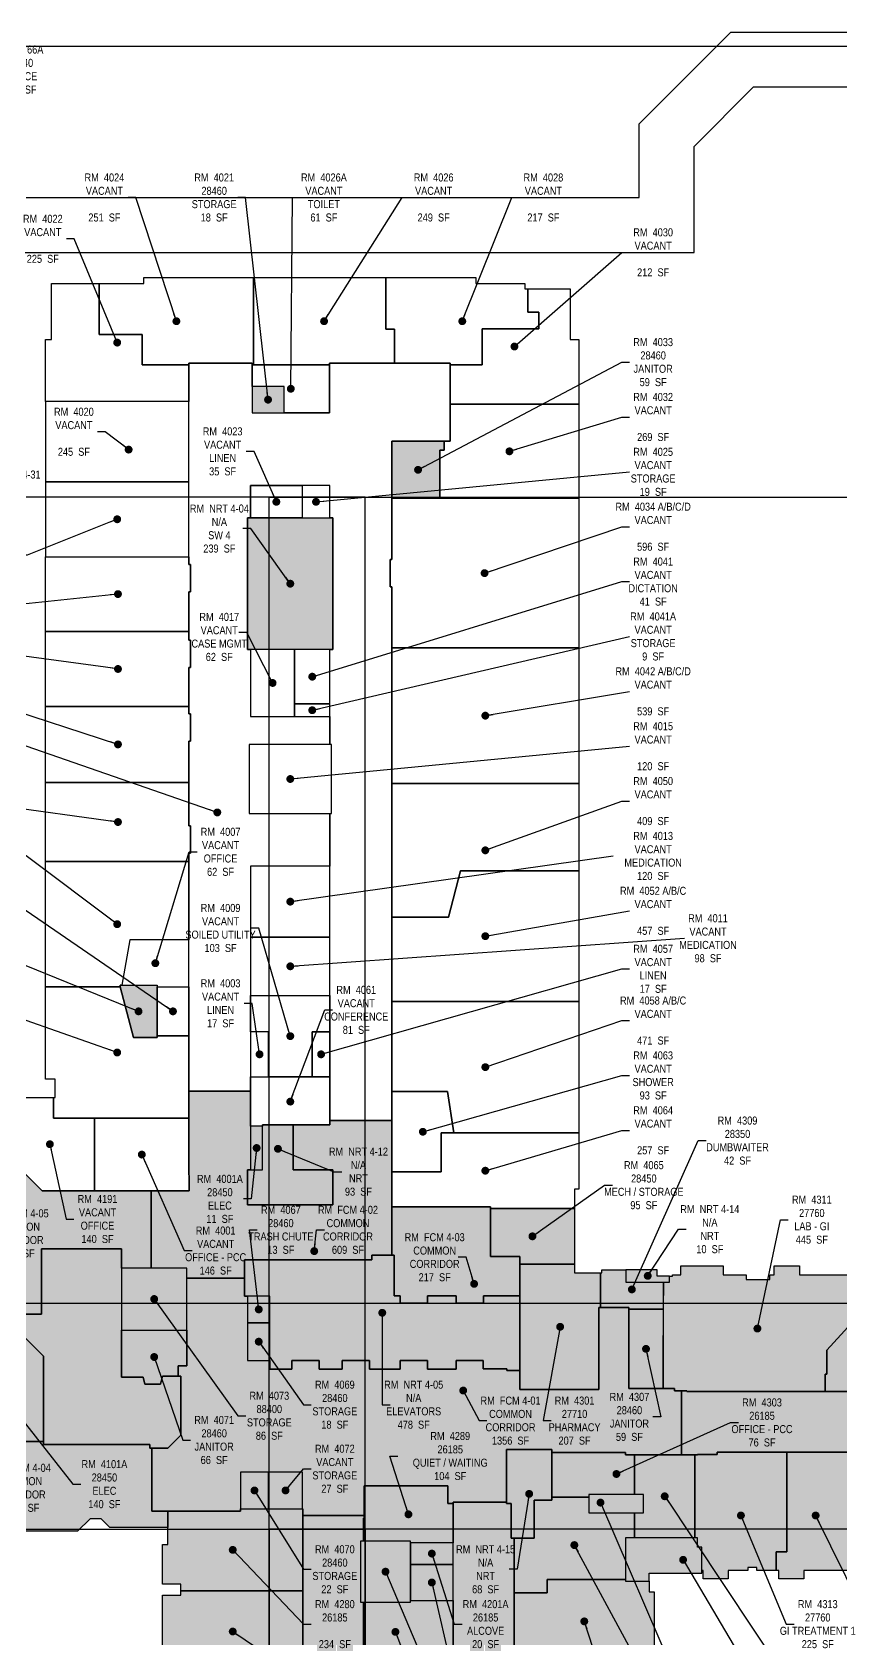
# Model space of a CAD drawing. Header units: inches. Extents: x -464 to 5863, y -325 to 4525.
# Drawn here: x 2336 to 3751, y 1683 to 4494 of the extents above; entities that cross this region are included whole.
import ezdxf

# ---------------------------------------------------------------- set-up
doc = ezdxf.new("R2010")
doc.units = ezdxf.units.IN
doc.header["$LTSCALE"] = 48
doc.header["$MEASUREMENT"] = 0
doc.layers.get('Defpoints').update_dxf_attribs({"color": 31})
for name, color, linetype in [('0-LABEL', 3, 'Continuous'), ('1-NRT', 200, 'Continuous'), ('1-NRT-PTN', 253, 'Continuous'), ('3-FCM', 190, 'Continuous'), ('3-FCM-PTN', 9, 'Continuous'), ('4-OCC', 6, 'Continuous'), ('4-OCC-PTN', 95, 'Continuous'), ('4-VACANT', 60, 'Continuous')]:
    doc.layers.add(name, color=color, linetype=linetype)
doc.layers.add('VP-Window', color=2, linetype='Continuous', plot=False)
doc.styles.add('ArialN', font='ARIALN.TTF')
doc.dimstyles.new('AB-220', dxfattribs={"dimscale": 220, "dimtxt": 0.070312, "dimasz": 0.0625, "dimexe": 0.0625, "dimexo": 0.125, "dimgap": 0.1875, "dimtad": 0, "dimdec": 4, "dimrnd": 0.0625, "dimzin": 0, "dimdsep": 46, "dimlunit": 4, "dimtxsty": 'ArialN', "dimblk": 'ARCHTICK', "dimcen": 0.0625, "dimclrd": 256, "dimclre": 256, "dimclrt": 256, "dimadec": 0, "dimazin": 0, "dimtfac": 1, "dimtdec": 4, "dimtofl": 0, "dimtmove": 2, "dimatfit": 3, "dimldrblk": 'DOT', "dimfxl": 0, "dimfrac": 2, "dimtolj": 1, "dimtzin": 0, "dimlwd": -1, "dimlwe": -1, "dimarcsym": 0})

# ---------------------------------------------------------------- blocks, each defined once
blk = doc.blocks.new('_ArchTick')
at = {"const_width": 0.15}
blk.add_lwpolyline([(-0.5, -0.5), (0.5, 0.5)], dxfattribs=at)
blk = doc.blocks.new('_Dot')
at = {"lineweight": -2}
blk.add_line((-0.5, 0), (-1, 0), dxfattribs=at)
at = {"const_width": 0.5}
blk.add_lwpolyline([(-0.25, 0, 1), (0.25, 0, 1)], format="xyb", close=True, dxfattribs=at)

msp = doc.modelspace()

# ---------------------------------------------------------------- hatches: boundary and pattern name
at = {"layer": '1-NRT-PTN'}
for points in [[(2861.9, 3413.8), (2712.7, 3413.8), (2712.7, 3643.8), (2861.9, 3643.8)], [(2489.4, 2823.6), (2489.9, 2826.3), (2554.1, 2826.3), (2554.1, 2734.9), (2512.8, 2734.9)], [(2738.9, 2582.1), (2792.6, 2582.1), (2792.6, 2503.4), (2861.9, 2503.4), (2861.9, 2441.9), (2712.7, 2441.9), (2712.7, 2503.4), (2738.9, 2503.4)], [(1988.4, 2441), (2128.5, 2441), (2140.6, 2428.9), (2122.1, 2410.4), (2156, 2376.5), (2166.6, 2387.1), (2182.4, 2387.1), (2202, 2367.5), (2202, 2351.8), (2191.4, 2341.1), (2225.3, 2307.2), (2235.9, 2317.8), (2251.7, 2317.8), (2271.2, 2298.2), (2271.2, 2282.5), (2260.6, 2271.9), (2293.8, 2238.7), (2305.8, 2250.7), (2351.8, 2250.7), (2351.8, 2365.2), (2492, 2365.2), (2492, 2140.3), (2529.8, 2140.3), (2532.6, 2128.6), (2560.5, 2128.6), (2563.8, 2142.1), (2595.9, 2142.1), (2595.9, 2039.2), (2573.3, 2016.6), (2541.8, 2016.6), (2541.8, 2022.8), (2355.3, 2022.8), (2355.3, 2177.2), (2315.7, 2216.8), (2189.6, 2090.6), (2175.8, 2104.4), (2175.8, 2119.4), (2186.4, 2130), (2152.5, 2163.9), (2141.9, 2153.3), (2126.9, 2153.3), (2106.7, 2173.5), (2106.7, 2188.5), (2117.3, 2199.2), (2083.3, 2233.1), (2072.7, 2222.5), (2057.7, 2222.5), (2037.4, 2242.8), (2037.4, 2257.8), (2048, 2268.4), (2014, 2302.4), (2003.4, 2291.8), (1988.4, 2291.8)], [(2751.6, 2154.7), (2751.6, 2282.4), (2707.4, 2282.4), (2707.4, 2345.9), (2929.8, 2345.9), (2929.8, 2353.9), (2969.1, 2353.9), (2969.1, 2283), (2979.3, 2283), (2979.3, 2270.1), (3027.5, 2270.1), (3027.5, 2283), (3077.4, 2283), (3077.4, 2270.1), (3125.3, 2270.1), (3125.3, 2283), (3189, 2283), (3189, 2152.5), (3166.2, 2152.5), (3166.2, 2155.2), (3124.7, 2155.2), (3124.7, 2169.7), (3077.4, 2169.7), (3077.4, 2154.7), (3027.4, 2154.7), (3027.4, 2169.7), (2979.7, 2169.7), (2979.7, 2154.7), (2925.9, 2154.7), (2925.9, 2169.7), (2878.2, 2169.7), (2878.2, 2154.7), (2837.9, 2154.7), (2837.9, 2169.7), (2790.2, 2169.7), (2790.2, 2154.7)], [(3374.5, 2307), (3450.7, 2307), (3450.7, 2317.4), (3429.2, 2317.4), (3429.2, 2328.6), (3374.5, 2328.6)], [(3165.5, 2014), (3244.9, 2014), (3244.9, 1925.6), (3214, 1925.6), (3214, 1858.7), (3173.8, 1858.7), (3173.8, 1919.3), (3165.5, 1919.3)], [(3309.4, 1903.5), (3405.1, 1903.5), (3405.1, 1935.1), (3309.4, 1935.1)], [(3507.5, 1797.9), (3507.5, 1843.1), (3499.8, 1843.1), (3499.8, 1859.7), (3373.5, 1859.7), (3373.5, 1797.9), (3373.5, 1783.9), (3415, 1783.9), (3415, 1797.9)], [(2997.4, 1853.6), (2910.3, 1853.6), (2910.3, 1747), (2997.4, 1747)]]:
    msp.add_hatch(color=256, dxfattribs=at).paths.add_polyline_path(points)
at = {"layer": '3-FCM-PTN'}
for points in [[(2964.9, 2438.3), (2964.9, 2353.9), (2929.8, 2353.9), (2929.8, 2345.9), (2751.6, 2345.9), (2707.4, 2345.9), (2707.4, 2320.7), (2707.4, 2313.8), (2606.4, 2313.8), (2606.4, 2331.5), (2544.1, 2331.5), (2544.1, 2466.5), (2610.4, 2466.5), (2610.4, 2475.9), (2609.9, 2511.9), (2609.9, 2640.7), (2717.9, 2640.7), (2717.9, 2503.4), (2712.7, 2503.4), (2712.7, 2441.9), (2861.9, 2441.9), (2861.9, 2503.4), (2792.6, 2503.4), (2792.6, 2582.1), (2856.7, 2582.1), (2856.7, 2589.7), (2964.9, 2589.7)], [(2142.7, 2591), (2142.7, 2539), (2280.6, 2538.8), (2353, 2466.5), (2544.1, 2466.5), (2544.1, 2331.5), (2492, 2331.5), (2492, 2365.2), (2351.8, 2365.2), (2351.8, 2250.7), (2305.8, 2250.7), (2293.8, 2238.7), (2260.6, 2271.9), (2271.2, 2282.5), (2271.2, 2298.2), (2251.7, 2317.8), (2235.9, 2317.8), (2225.3, 2307.2), (2191.4, 2341.1), (2202, 2351.8), (2202, 2367.5), (2182.4, 2387.1), (2166.6, 2387.1), (2156, 2376.5), (2122.1, 2410.4), (2140.6, 2428.9), (2128.5, 2441), (1988.4, 2441), (1988.4, 2441), (1917, 2497.7), (1914.1, 2498.1), (1914.1, 2546.7), (2025.1, 2546.7), (2025.1, 2598.8), (2142.7, 2598.8)], [(1988.4, 2441), (1988.4, 2436.8), (1988.4, 2291.8), (2003.4, 2291.8), (2014, 2302.4), (2048, 2268.4), (2037.4, 2257.8), (2037.4, 2242.8), (2057.7, 2222.5), (2072.7, 2222.5), (2083.3, 2233.1), (2117.3, 2199.2), (2106.7, 2188.5), (2106.7, 2173.5), (2126.9, 2153.3), (2141.9, 2153.3), (2152.5, 2163.9), (2186.4, 2130), (2175.8, 2119.4), (2175.8, 2104.4), (2189.6, 2090.6), (2193.1, 2094.2), (2259.5, 2027.8), (2355.3, 2027.8), (2355.3, 2022.8), (2541.8, 2022.8), (2541.8, 2016.6), (2545.3, 2016.6), (2545.3, 1906), (2573, 1906), (2573, 1877.8), (2471.5, 1877.8), (2456.5, 1892.9), (2437, 1892.9), (2415.1, 1871), (2309.1, 1871), (2309.1, 1866.7), (2150.6, 1866.7), (2150.6, 1889.9), (2147.9, 1889.9), (2147.9, 1938.2), (1944.4, 2141.9), (1890.9, 2088.4), (1889.1, 2090.3), (1875.7, 2076.9), (1806.9, 2145.6), (1884.1, 2222.9), (1886.9, 2227.3), (1886.9, 2357.2), (1853.3, 2390.9), (1863.7, 2401.3), (1863.7, 2498.1), (1907, 2498.1), (1914.1, 2498.1), (1917, 2497.7)], [(2964.9, 2353.9), (2964.9, 2438.3), (3137.3, 2438.3), (3137.3, 2351.5), (3189, 2351.5), (3189, 2283), (3125.3, 2283), (3125.3, 2270.1), (3077.4, 2270.1), (3077.4, 2283), (3027.5, 2283), (3027.5, 2270.1), (2979.3, 2270.1), (2979.3, 2283), (2969.1, 2283), (2969.1, 2353.9)], [(2606.4, 2313.8), (2707.4, 2313.8), (2707.4, 2282.4), (2712.7, 2282.4), (2712.7, 2169.7), (2751.6, 2169.7), (2751.6, 2154.7), (2790.2, 2154.7), (2790.2, 2169.7), (2837.9, 2169.7), (2837.9, 2154.7), (2878.2, 2154.7), (2878.2, 2169.7), (2925.9, 2169.7), (2925.9, 2154.7), (2979.7, 2154.7), (2979.7, 2169.7), (3027.4, 2169.7), (3027.4, 2154.7), (3077.4, 2154.7), (3077.4, 2169.7), (3124.7, 2169.7), (3124.7, 2155.2), (3166.2, 2155.2), (3166.2, 2152.5), (3189, 2152.5), (3189, 2119), (3327.3, 2119), (3327.3, 2262.2), (3379.3, 2262.2), (3379.3, 2120.6), (3459.7, 2120.6), (3459.7, 2116.8), (3471.9, 2116.8), (3471.9, 2004.6), (3373.5, 2004.6), (3373.5, 2008.8), (3244.9, 2008.8), (3244.9, 2014), (3165.5, 2014), (3165.5, 1921.9), (3072.3, 1921.9), (3072.3, 1919.3), (3063, 1919.3), (3063, 1950.3), (2916.8, 1950.3), (2916.8, 1898.6), (2809.1, 1898.6), (2809.1, 1910.2), (2808.8, 1910.2), (2808.8, 1974.5), (2700, 1974.5), (2700, 1906), (2573, 1906), (2545.3, 1906), (2545.3, 2016.6), (2573.3, 2016.6), (2595.9, 2039.2), (2595.9, 2142.1), (2590.9, 2142.1), (2590.9, 2160.2), (2606.4, 2160.2)], [(3471.9, 2004.6), (3471.9, 2116.8), (3481.2, 2116.8), (3481.2, 2115.7), (4015.3, 2115.7), (4015.3, 2113.1), (4081.3, 2113.1), (4081.3, 2115.7), (4088.8, 2115.7), (4088.8, 2133.9), (4144.5, 2133.9), (4144.5, 2115.7), (4313, 2115.7), (4313, 2110.4), (4358.5, 2110.4), (4358.5, 2115.7), (4454.7, 2115.7), (4454.7, 2129.7), (4571.7, 2129.7), (4571.7, 2110.9), (4569.3, 2014.6), (4569.3, 1994.4), (4393.5, 1994.4), (4393.5, 2007.2), (4284.4, 2007.2), (4265.2, 2007.2), (4265.2, 2009.2), (3533.9, 2009.2), (3533.9, 2005), (3499.8, 2005), (3499.8, 2004.6), (3496, 2004.6)]]:
    msp.add_hatch(color=256, dxfattribs=at).paths.add_polyline_path(points)
at = {"layer": '4-OCC-PTN'}
for color, points in [(201, [(2776.3, 3873.7), (2720.6, 3873.7), (2720.6, 3827.8), (2776.3, 3827.8)]), (201, [(3056.7, 3777.9), (3056.7, 3762.6), (3049.2, 3762.6), (3049.2, 3678.1), (2964.9, 3678.1), (2964.9, 3777.9)]), (55, [(2717.9, 2503.4), (2738.9, 2503.4), (2738.9, 2579.5), (2717.9, 2579.5)]), (55, [(3137.3, 2435.6), (3284.6, 2435.6), (3284.6, 2338.4), (3189, 2338.4), (3189, 2351.5), (3137.3, 2351.5)]), (77, [(3189, 2338.4), (3284.6, 2338.4), (3284.6, 2323.4), (3329.9, 2323.4), (3329.9, 2262.2), (3327.3, 2262.2), (3327.3, 2119), (3189, 2119)]), (42, [(3439.9, 2120.6), (3440, 2307), (3450.7, 2307), (3450.7, 2317.4), (3456.2, 2317.4), (3456.2, 2319.4), (3470.5, 2319.4), (3470.5, 2335.4), (3544.5, 2335.4), (3544.5, 2319.4), (3584.7, 2319.4), (3584.7, 2311.4), (3626, 2311.4), (3626, 2319.4), (3634.1, 2319.4), (3634.1, 2335.4), (3678.1, 2335.4), (3678.1, 2319.4), (3769.1, 2319.4), (3769.1, 2234.8), (3725.8, 2187.7), (3725.8, 2145.7), (3723.1, 2145.7), (3723.1, 2115.7), (3481.2, 2115.7), (3481.2, 2116.8), (3459.7, 2116.8), (3459.7, 2120.6)]), (41, [(2492, 2223.1), (2606.4, 2223.1), (2606.4, 2331.5), (2492, 2331.5)]), (51, [(3329.9, 2262.2), (3329.9, 2323.4), (3332.5, 2323.4), (3332.5, 2328.6), (3374.5, 2328.6), (3374.5, 2307), (3440, 2307), (3439.9, 2259.6), (3379.3, 2259.6), (3379.3, 2262.2)]), (201, [(2712.7, 2235.8), (2751.6, 2235.8), (2751.6, 2282.4), (2712.7, 2282.4)]), (201, [(3379.3, 2259.6), (3439.9, 2259.6), (3439.9, 2120.6), (3379.3, 2120.6)]), (201, [(2590.9, 2142.1), (2563.8, 2142.1), (2560.5, 2128.6), (2532.6, 2128.6), (2529.8, 2140.3), (2492, 2140.3), (2492, 2223.1), (2606.4, 2223.1), (2606.4, 2160.2), (2590.9, 2160.2)]), (201, [(2712.7, 2169.7), (2751.6, 2169.7), (2751.6, 2235.8), (2712.7, 2235.8)]), (42, [(3723.1, 2115.7), (3723.1, 2145.7), (3725.8, 2145.7), (3725.8, 2187.7), (3769.1, 2234.8), (3872.4, 2234.8), (3872.4, 2115.7)]), (55, [(2355.3, 2027.8), (2259.5, 2027.8), (2193.1, 2094.2), (2315.7, 2216.8), (2355.3, 2177.2)]), (172, [(3244.9, 1930.4), (3244.9, 2008.8), (3373.5, 2008.8), (3373.5, 2004.6), (3389.3, 2004.6), (3389.3, 1935.1), (3309.4, 1935.1), (3309.4, 1930.4)]), (55, [(3495.3, 1859.7), (3389.3, 1859.7), (3389.3, 1903.5), (3405.1, 1903.5), (3405.1, 1935.1), (3389.3, 1935.1), (3389.3, 2004.6), (3495.3, 2004.6)]), (42, [(3507.5, 1802.4), (3507.5, 1843.1), (3499.8, 1843.1), (3499.8, 1859.7), (3495.3, 1859.7), (3495.3, 2004.6), (3499.8, 2004.6), (3499.8, 2005), (3533.9, 2005), (3533.9, 2009.2), (3656.2, 2009.2), (3656.2, 1835.1), (3637.4, 1835.1), (3637.4, 1802.4), (3603.5, 1802.4), (3603.5, 1807.4), (3588, 1807.4), (3588, 1802.4), (3553.5, 1802.4), (3553.5, 1787.9), (3509.5, 1787.9), (3509.5, 1802.4)]), (42, [(3637.4, 1802.4), (3637.4, 1835.1), (3656.2, 1835.1), (3656.2, 2009.2), (3775.4, 2009.2), (3775.4, 1802.4), (3686, 1802.4), (3686, 1787.9), (3642, 1787.9), (3642, 1802.4)]), (201, [(2700, 1910.2), (2749.2, 1910.2), (2749.2, 1974.5), (2700, 1974.5)]), (161, [(2749.2, 1910.2), (2808.8, 1910.2), (2808.8, 1974.5), (2749.2, 1974.5)]), (172, [(3072.3, 1851), (2997.4, 1851), (2997.4, 1853.6), (2915.6, 1853.6), (2915.6, 1894), (2916.8, 1894), (2916.8, 1950.3), (3063, 1950.3), (3063, 1919.3), (3072.3, 1919.3)]), (172, [(2809.1, 1898.6), (2916.8, 1898.6), (2916.8, 1894), (2915.6, 1894), (2915.6, 1853.6), (2910.3, 1853.6), (2910.3, 1747), (2915.6, 1747), (2915.6, 1460), (2915.6, 1409.4), (2913, 1409.4), (2913, 1293.1), (2915.6, 1293.1), (2915.6, 647.9), (3072.3, 647.9), (3072.3, 824.7), (3077.6, 824.7), (3077.6, 905.3), (3072.3, 905.3), (3072.3, 1195.3), (2915.6, 1195.3), (2915.6, 1293.1), (2949, 1293.1), (2949, 1320.5), (3075, 1320.5), (3075, 1409.4), (2915.6, 1409.4), (2915.6, 1460), (3072.3, 1460), (3072.3, 1921.9), (3165.5, 1921.9), (3165.5, 1919.3), (3173.8, 1919.3), (3173.8, 1858.7), (3179.1, 1858.7), (3179.1, 336.2), (3177.1, 336.2), (3117, 336.2), (3117, 323.7), (3069, 323.7), (3069, 327.2), (3063.8, 327.2), (3063.8, 541.4), (2809.1, 541.4)]), (172, [(3179.1, 1858.7), (3214, 1858.7), (3214, 1925.6), (3244.9, 1925.6), (3244.9, 1930.4), (3309.4, 1930.4), (3309.4, 1903.5), (3389.3, 1903.5), (3389.3, 1859.7), (3373.5, 1859.7), (3373.5, 1786.5), (3236.5, 1786.4), (3236.5, 1763.2), (3179.1, 1763.2)]), (172, [(2573, 1847.8), (2573, 1906), (2700, 1906), (2700, 1910.2), (2809.1, 1910.2), (2809.1, 1766.6), (2595.7, 1766.6), (2595.7, 1778.4), (2564, 1778.4), (2564, 1847.8)]), (172, [(2997.4, 1812.9), (3072.3, 1812.9), (3072.3, 1851), (2997.4, 1851)]), (172, [(2997.4, 1749.6), (3072.3, 1749.6), (3072.3, 1812.9), (2997.4, 1812.9)]), (172, [(3179.1, 1640.1), (3179.1, 1763.2), (3236.5, 1763.2), (3236.5, 1786.4), (3373.5, 1786.5), (3373.5, 1783.9), (3415, 1783.9), (3415, 1764.9), (3424, 1764.9), (3424, 1640.1)]), (172, [(2595.7, 1766.6), (2809.1, 1766.6), (2809.1, 1624.6), (2564, 1624.6), (2564, 1758.9), (2595.7, 1758.9)]), (172, [(3072.3, 1633.9), (2915.6, 1633.9), (2915.6, 1747), (2997.4, 1747), (2997.4, 1749.6), (3072.3, 1749.6)])]:
    msp.add_hatch(color=color, dxfattribs=at).paths.add_polyline_path(points)

# ---------------------------------------------------------------- linework, layer by layer
at = {"layer": '1-NRT'}
for points in [[(2861.9, 3413.8), (2712.7, 3413.8), (2712.7, 3643.8), (2861.9, 3643.8)], [(2489.4, 2823.6), (2489.9, 2826.3), (2554.1, 2826.3), (2554.1, 2734.9), (2512.8, 2734.9)], [(2738.9, 2582.1), (2792.6, 2582.1), (2792.6, 2503.4), (2861.9, 2503.4), (2861.9, 2441.9), (2712.7, 2441.9), (2712.7, 2503.4), (2738.9, 2503.4)], [(2751.6, 2154.7), (2751.6, 2282.4), (2707.4, 2282.4), (2707.4, 2345.9), (2929.8, 2345.9), (2929.8, 2353.9), (2969.1, 2353.9), (2969.1, 2283), (2979.3, 2283), (2979.3, 2270.1), (3027.5, 2270.1), (3027.5, 2283), (3077.4, 2283), (3077.4, 2270.1), (3125.3, 2270.1), (3125.3, 2283), (3189, 2283), (3189, 2152.5), (3166.2, 2152.5), (3166.2, 2155.2), (3124.7, 2155.2), (3124.7, 2169.7), (3077.4, 2169.7), (3077.4, 2154.7), (3027.4, 2154.7), (3027.4, 2169.7), (2979.7, 2169.7), (2979.7, 2154.7), (2925.9, 2154.7), (2925.9, 2169.7), (2878.2, 2169.7), (2878.2, 2154.7), (2837.9, 2154.7), (2837.9, 2169.7), (2790.2, 2169.7), (2790.2, 2154.7)], [(3374.5, 2307), (3450.7, 2307), (3450.7, 2317.4), (3429.2, 2317.4), (3429.2, 2328.6), (3374.5, 2328.6)], [(3165.5, 2014), (3244.9, 2014), (3244.9, 1925.6), (3214, 1925.6), (3214, 1858.7), (3173.8, 1858.7), (3173.8, 1919.3), (3165.5, 1919.3)], [(3309.4, 1903.5), (3405.1, 1903.5), (3405.1, 1935.1), (3309.4, 1935.1)], [(3507.5, 1797.9), (3507.5, 1843.1), (3499.8, 1843.1), (3499.8, 1859.7), (3373.5, 1859.7), (3373.5, 1797.9), (3373.5, 1783.9), (3415, 1783.9), (3415, 1797.9)], [(2997.4, 1853.6), (2910.3, 1853.6), (2910.3, 1747), (2997.4, 1747)]]:
    msp.add_lwpolyline(points, close=True, dxfattribs=at)
msp.add_lwpolyline([(2305.8, 2250.7), (2351.8, 2250.7), (2351.8, 2365.2), (2492, 2365.2), (2492, 2140.3), (2529.8, 2140.3), (2532.6, 2128.6), (2560.5, 2128.6), (2563.8, 2142.1), (2595.9, 2142.1), (2595.9, 2039.2), (2573.3, 2016.6), (2541.8, 2016.6), (2541.8, 2022.8), (2355.3, 2022.8), (2355.3, 2177.2), (2315.7, 2216.8)], dxfattribs=at)
at = {"layer": '3-FCM'}
for points in [[(2964.9, 2438.3), (2964.9, 2353.9), (2929.8, 2353.9), (2929.8, 2345.9), (2751.6, 2345.9), (2707.4, 2345.9), (2707.4, 2320.7), (2707.4, 2313.8), (2606.4, 2313.8), (2606.4, 2331.5), (2544.1, 2331.5), (2544.1, 2466.5), (2610.4, 2466.5), (2610.4, 2475.9), (2609.9, 2511.9), (2609.9, 2640.7), (2717.9, 2640.7), (2717.9, 2503.4), (2712.7, 2503.4), (2712.7, 2441.9), (2861.9, 2441.9), (2861.9, 2503.4), (2792.6, 2503.4), (2792.6, 2582.1), (2856.7, 2582.1), (2856.7, 2589.7), (2964.9, 2589.7)], [(2964.9, 2353.9), (2964.9, 2438.3), (3137.3, 2438.3), (3137.3, 2351.5), (3189, 2351.5), (3189, 2283), (3125.3, 2283), (3125.3, 2270.1), (3077.4, 2270.1), (3077.4, 2283), (3027.5, 2283), (3027.5, 2270.1), (2979.3, 2270.1), (2979.3, 2283), (2969.1, 2283), (2969.1, 2353.9)], [(2606.4, 2313.8), (2707.4, 2313.8), (2707.4, 2282.4), (2712.7, 2282.4), (2712.7, 2169.7), (2751.6, 2169.7), (2751.6, 2154.7), (2790.2, 2154.7), (2790.2, 2169.7), (2837.9, 2169.7), (2837.9, 2154.7), (2878.2, 2154.7), (2878.2, 2169.7), (2925.9, 2169.7), (2925.9, 2154.7), (2979.7, 2154.7), (2979.7, 2169.7), (3027.4, 2169.7), (3027.4, 2154.7), (3077.4, 2154.7), (3077.4, 2169.7), (3124.7, 2169.7), (3124.7, 2155.2), (3166.2, 2155.2), (3166.2, 2152.5), (3189, 2152.5), (3189, 2119), (3327.3, 2119), (3327.3, 2262.2), (3379.3, 2262.2), (3379.3, 2120.6), (3459.7, 2120.6), (3459.7, 2116.8), (3471.9, 2116.8), (3471.9, 2004.6), (3373.5, 2004.6), (3373.5, 2008.8), (3244.9, 2008.8), (3244.9, 2014), (3165.5, 2014), (3165.5, 1921.9), (3072.3, 1921.9), (3072.3, 1919.3), (3063, 1919.3), (3063, 1950.3), (2916.8, 1950.3), (2916.8, 1898.6), (2809.1, 1898.6), (2809.1, 1910.2), (2808.8, 1910.2), (2808.8, 1974.5), (2700, 1974.5), (2700, 1906), (2573, 1906), (2545.3, 1906), (2545.3, 2016.6), (2573.3, 2016.6), (2595.9, 2039.2), (2595.9, 2142.1), (2590.9, 2142.1), (2590.9, 2160.2), (2606.4, 2160.2)]]:
    msp.add_lwpolyline(points, close=True, dxfattribs=at)
for points in [[(2280.6, 2538.8), (2353, 2466.5), (2544.1, 2466.5), (2544.1, 2331.5), (2492, 2331.5), (2492, 2365.2), (2351.8, 2365.2), (2351.8, 2250.7), (2305.8, 2250.7)], [(4265.2, 2009.2), (3533.9, 2009.2), (3533.9, 2005), (3499.8, 2005), (3499.8, 2004.6), (3496, 2004.6), (3471.9, 2004.6), (3471.9, 2116.8), (3481.2, 2116.8), (3481.2, 2115.7), (4015.3, 2115.7)], [(2259.5, 2027.8), (2355.3, 2027.8), (2355.3, 2022.8), (2541.8, 2022.8), (2541.8, 2016.6), (2545.3, 2016.6), (2545.3, 1906), (2573, 1906), (2573, 1877.8), (2471.5, 1877.8), (2456.5, 1892.9), (2437, 1892.9), (2415.1, 1871), (2309.1, 1871)]]:
    msp.add_lwpolyline(points, dxfattribs=at)
at = {"layer": '4-OCC'}
for points in [[(2776.3, 3873.7), (2720.6, 3873.7), (2720.6, 3827.8), (2776.3, 3827.8)], [(3056.7, 3777.9), (3056.7, 3762.6), (3049.2, 3762.6), (3049.2, 3678.1), (2964.9, 3678.1), (2964.9, 3777.9)], [(2717.9, 2503.4), (2738.9, 2503.4), (2738.9, 2579.5), (2717.9, 2579.5)], [(3137.3, 2435.6), (3284.6, 2435.6), (3284.6, 2338.4), (3189, 2338.4), (3189, 2351.5), (3137.3, 2351.5)], [(3189, 2338.4), (3284.6, 2338.4), (3284.6, 2323.4), (3329.9, 2323.4), (3329.9, 2262.2), (3327.3, 2262.2), (3327.3, 2119), (3189, 2119)], [(3329.9, 2262.2), (3329.9, 2323.4), (3329.9, 2323.4), (3332.5, 2323.4), (3332.5, 2328.6), (3374.5, 2328.6), (3374.5, 2307), (3440, 2307), (3439.9, 2259.6), (3379.3, 2259.6), (3379.3, 2262.2)], [(2712.7, 2235.8), (2751.6, 2235.8), (2751.6, 2282.4), (2712.7, 2282.4)], [(3379.3, 2259.6), (3439.9, 2259.6), (3439.9, 2120.6), (3379.3, 2120.6)], [(2590.9, 2142.1), (2563.8, 2142.1), (2560.5, 2128.6), (2532.6, 2128.6), (2529.8, 2140.3), (2492, 2140.3), (2492, 2223.1), (2606.4, 2223.1), (2606.4, 2160.2), (2590.9, 2160.2)], [(2712.7, 2169.7), (2751.6, 2169.7), (2751.6, 2235.8), (2712.7, 2235.8)], [(3723.1, 2115.7), (3723.1, 2145.7), (3725.8, 2145.7), (3725.8, 2187.7), (3769.1, 2234.8), (3872.4, 2234.8), (3872.4, 2115.7)], [(2355.3, 2027.8), (2259.5, 2027.8), (2193.1, 2094.2), (2315.7, 2216.8), (2355.3, 2177.2)], [(3244.9, 1930.4), (3244.9, 2008.8), (3373.5, 2008.8), (3373.5, 2004.6), (3389.3, 2004.6), (3389.3, 1935.1), (3309.4, 1935.1), (3309.4, 1930.4)], [(3495.3, 1859.7), (3389.3, 1859.7), (3389.3, 1903.5), (3405.1, 1903.5), (3405.1, 1935.1), (3389.3, 1935.1), (3389.3, 2004.6), (3495.3, 2004.6)], [(3507.5, 1802.4), (3507.5, 1843.1), (3499.8, 1843.1), (3499.8, 1859.7), (3495.3, 1859.7), (3495.3, 2004.6), (3499.8, 2004.6), (3499.8, 2005), (3533.9, 2005), (3533.9, 2009.2), (3656.2, 2009.2), (3656.2, 1835.1), (3637.4, 1835.1), (3637.4, 1802.4), (3603.5, 1802.4), (3603.5, 1807.4), (3588, 1807.4), (3588, 1802.4), (3553.5, 1802.4), (3553.5, 1787.9), (3509.5, 1787.9), (3509.5, 1802.4)], [(3637.4, 1802.4), (3637.4, 1835.1), (3656.2, 1835.1), (3656.2, 2009.2), (3775.4, 2009.2), (3775.4, 1802.4), (3686, 1802.4), (3686, 1787.9), (3642, 1787.9), (3642, 1802.4)], [(2700, 1910.2), (2749.2, 1910.2), (2749.2, 1974.5), (2700, 1974.5)], [(2749.2, 1910.2), (2808.8, 1910.2), (2808.8, 1974.5), (2749.2, 1974.5)], [(3072.3, 1851), (2997.4, 1851), (2997.4, 1853.6), (2915.6, 1853.6), (2915.6, 1894), (2916.8, 1894), (2916.8, 1950.3), (3063, 1950.3), (3063, 1919.3), (3072.3, 1919.3)], [(3179.1, 1858.7), (3214, 1858.7), (3214, 1925.6), (3244.9, 1925.6), (3244.9, 1930.4), (3309.4, 1930.4), (3309.4, 1903.5), (3389.3, 1903.5), (3389.3, 1859.7), (3373.5, 1859.7), (3373.5, 1786.5), (3236.5, 1786.4), (3236.5, 1763.2), (3179.1, 1763.2)], [(2573, 1847.8), (2573, 1906), (2700, 1906), (2700, 1910.2), (2809.1, 1910.2), (2809.1, 1766.6), (2595.7, 1766.6), (2595.7, 1778.4), (2564, 1778.4), (2564, 1847.8)], [(2997.4, 1812.9), (3072.3, 1812.9), (3072.3, 1851), (2997.4, 1851)], [(2997.4, 1749.6), (3072.3, 1749.6), (3072.3, 1812.9), (2997.4, 1812.9)], [(3179.1, 1640.1), (3179.1, 1763.2), (3236.5, 1763.2), (3236.5, 1786.4), (3373.5, 1786.5), (3373.5, 1783.9), (3415, 1783.9), (3415, 1764.9), (3424, 1764.9), (3424, 1640.1)], [(2595.7, 1766.6), (2809.1, 1766.6), (2809.1, 1624.6), (2564, 1624.6), (2564, 1758.9), (2595.7, 1758.9)], [(3072.3, 1633.9), (2915.6, 1633.9), (2915.6, 1747), (2997.4, 1747), (2997.4, 1749.6), (3072.3, 1749.6)]]:
    msp.add_lwpolyline(points, close=True, dxfattribs=at)
for points in [[(3769.1, 2234.8), (3725.8, 2187.7), (3725.8, 2145.7), (3723.1, 2145.7), (3723.1, 2115.7), (3481.2, 2115.7), (3481.2, 2116.8), (3459.7, 2116.8), (3459.7, 2120.6), (3439.9, 2120.6), (3440, 2307), (3450.7, 2307), (3450.7, 2317.4), (3456.2, 2317.4), (3456.2, 2319.4), (3470.5, 2319.4), (3470.5, 2335.4), (3544.5, 2335.4), (3544.5, 2319.4), (3584.7, 2319.4), (3584.7, 2311.4), (3626, 2311.4), (3626, 2319.4), (3634.1, 2319.4), (3634.1, 2335.4), (3678.1, 2335.4), (3678.1, 2319.4), (3769.1, 2319.4)], [(3072.3, 1460), (3072.3, 1921.9), (3165.5, 1921.9), (3165.5, 1919.3), (3173.8, 1919.3), (3173.8, 1858.7), (3179.1, 1858.7), (3179.1, 336.2)], [(2809.1, 541.4), (2809.1, 1898.6), (2916.8, 1898.6), (2916.8, 1894), (2915.6, 1894), (2915.6, 1853.6), (2910.3, 1853.6), (2910.3, 1747), (2915.6, 1747), (2915.6, 1460)]]:
    msp.add_lwpolyline(points, dxfattribs=at)
at = {"layer": '4-VACANT'}
for points in [[(2609.9, 3847.6), (2359.1, 3847.6), (2359.1, 3956.2), (2369.6, 3956.2), (2369.6, 4053.7), (2452.7, 4053.7), (2452.7, 3964.6), (2528.3, 3964.6), (2528.3, 3911.8), (2609.9, 3911.8)], [(2609.9, 3911.8), (2528.3, 3911.8), (2528.3, 3964.6), (2452.7, 3964.6), (2452.7, 4053.7), (2530.9, 4053.7), (2530.9, 4064.2), (2723.1, 4064.2), (2723.2, 3911.8), (2720.6, 3911.8), (2720.5, 3914.4), (2609.9, 3914.4)], [(2855.8, 3914.4), (2855.8, 3911.8), (2723.2, 3911.8), (2723.1, 4064.2), (2954.2, 4064.2), (2954.2, 3973.9), (2969.7, 3973.9), (2969.7, 3914.4)], [(2969.7, 3914.4), (2969.7, 3973.9), (2954.2, 3973.9), (2954.2, 4064.2), (3112.1, 4064.2), (3112.1, 4053.7), (3197.5, 4053.7), (3197.5, 4044.6), (3202.7, 4044.6), (3202.7, 4003.7), (3222.2, 4003.7), (3222.2, 3974.6), (3123.1, 3974.6), (3123.1, 3911.8), (3066.8, 3911.8), (3066.8, 3914.4)], [(3066.8, 3911.8), (3123.1, 3911.8), (3123.1, 3974.6), (3222.2, 3974.6), (3222.2, 4003.7), (3202.7, 4003.7), (3202.7, 4044.6), (3276.7, 4044.6), (3276.7, 3956.2), (3292.1, 3956.2), (3292.1, 3842.7), (3066.8, 3842.7)], [(2964.9, 2589.7), (2856.7, 2589.7), (2856.7, 3127), (2859.3, 3127), (2859.3, 3247.3), (2856.7, 3247.3), (2856.7, 3413.8), (2861.9, 3413.8), (2861.9, 3643.8), (2856.7, 3643.8), (2856.7, 3700.3), (2717.9, 3700.3), (2717.9, 3643.8), (2712.7, 3643.8), (2712.7, 3413.8), (2717.9, 3413.8), (2717.9, 3296.5), (2856.7, 3296.5), (2856.7, 3247.3), (2715.3, 3247.3), (2715.3, 3127), (2856.7, 3127), (2856.7, 3034.7), (2717.9, 3034.7), (2717.9, 2640.7), (2609.9, 2640.7), (2609.9, 3057.3), (2612.6, 3057.3), (2612.6, 3105.3), (2609.9, 3105.3), (2609.9, 3253.3), (2612.6, 3253.3), (2612.6, 3301.3), (2609.9, 3301.3), (2609.9, 3382.1), (2612.6, 3382.1), (2612.6, 3430.1), (2609.9, 3430.1), (2609.9, 3514.6), (2612.6, 3514.6), (2612.6, 3562.6), (2609.9, 3562.6), (2609.9, 3914.4), (2720.6, 3914.4), (2720.6, 3827.8), (2855.8, 3827.8), (2855.8, 3909.2), (2855.8, 3914.4), (3066.8, 3914.4), (3066.8, 3777.9), (2964.9, 3777.9), (2964.9, 3571.4), (2962.3, 3571.4), (2962.3, 3523.4), (2964.9, 3523.4)], [(2776.3, 3827.8), (2776.3, 3873.7), (2720.6, 3873.7), (2720.6, 3911.8), (2855.8, 3911.8), (2855.8, 3827.8)], [(2359.1, 3707), (2609.9, 3707), (2609.9, 3847.6), (2359.1, 3847.6)], [(3066.8, 3842.7), (3292.1, 3842.7), (3292.1, 3678.2), (3049.2, 3678.1), (3049.2, 3762.6), (3056.7, 3762.6), (3056.7, 3777.9), (3066.8, 3777.9)], [(2359.1, 3576), (2609.9, 3576), (2609.9, 3707), (2359.1, 3707)], [(2717.9, 3700.3), (2807.9, 3700.3), (2807.9, 3643.8), (2717.9, 3643.8)], [(2807.9, 3643.8), (2856.7, 3643.8), (2856.7, 3700.3), (2807.9, 3700.3)], [(2964.9, 3678.1), (3292.1, 3678.2), (3292.1, 3416.4), (2964.9, 3416.4), (2964.9, 3523.4), (2962.3, 3523.4), (2962.3, 3571.4), (2964.9, 3571.4)], [(2609.9, 3445.1), (2359.1, 3445.1), (2359.1, 3576), (2609.9, 3576), (2609.9, 3562.6), (2612.6, 3562.6), (2612.6, 3514.6), (2609.9, 3514.6)], [(2609.9, 3314.2), (2359.1, 3314.2), (2359.1, 3445.1), (2609.9, 3445.1), (2609.9, 3430.1), (2612.6, 3430.1), (2612.6, 3382.1), (2609.9, 3382.1)], [(2717.9, 3296.5), (2794.6, 3296.5), (2794.6, 3413.8), (2717.9, 3413.8)], [(2794.6, 3318.4), (2856.7, 3318.4), (2856.7, 3413.8), (2794.6, 3413.8)], [(2964.9, 3416.4), (3292.1, 3416.4), (3292.1, 3179.3), (2964.9, 3179.3)], [(2794.6, 3296.5), (2856.7, 3296.5), (2856.7, 3318.4), (2794.6, 3318.4)], [(2609.9, 3180.9), (2359.1, 3180.9), (2359.1, 3314.2), (2609.9, 3314.2), (2609.9, 3301.3), (2612.6, 3301.3), (2612.6, 3253.3), (2609.9, 3253.3)], [(2715.3, 3127), (2859.3, 3127), (2859.3, 3247.3), (2715.3, 3247.3)], [(2609.9, 3042.6), (2359.1, 3042.6), (2359.1, 3180.9), (2609.9, 3180.9), (2609.9, 3105.3), (2612.6, 3105.3), (2612.6, 3057.3), (2609.9, 3057.3)], [(2964.9, 3179.3), (3292.1, 3179.3), (3292.1, 3026.3), (3085.3, 3026.3), (3063.9, 2945.3), (2964.9, 2945.3)], [(2609.9, 2906), (2506.3, 2906), (2492.5, 2826.3), (2489.9, 2826.3), (2489.4, 2823.6), (2359.1, 2823.6), (2359.1, 3042.6), (2609.9, 3042.6)], [(2717.9, 2910.3), (2856.7, 2910.3), (2856.7, 3034.7), (2717.9, 3034.7)], [(2964.9, 2945.3), (3063.9, 2945.3), (3085.3, 3026.3), (3292.1, 3026.3), (3292.1, 2798), (2964.9, 2798)], [(2492.5, 2826.3), (2554.1, 2826.3), (2554.1, 2823.7), (2609.9, 2823.7), (2609.9, 2906), (2506.3, 2906), (2492.5, 2826.3)], [(2717.9, 2808.4), (2856.7, 2808.4), (2856.7, 2910.3), (2717.9, 2910.3)], [(2609.9, 2593.6), (2373.1, 2593.6), (2373.1, 2629.7), (2375.7, 2629.7), (2375.7, 2662.2), (2359.1, 2662.2), (2359.1, 2823.6), (2489.4, 2823.6), (2512.8, 2734.9), (2554.1, 2734.9), (2554.1, 2737.5), (2609.9, 2737.5)], [(2554.1, 2823.7), (2609.9, 2823.7), (2609.9, 2737.5), (2554.1, 2737.5)], [(2856.7, 2744.9), (2825.6, 2744.9), (2825.6, 2665.9), (2749, 2665.9), (2749, 2744.9), (2717.9, 2744.9), (2717.9, 2808.4), (2856.7, 2808.4)], [(2964.9, 2798), (3292.1, 2798), (3292.1, 2567.9), (3073.4, 2567.9), (3062.2, 2640.1), (2964.9, 2640.1)], [(2717.9, 2665.9), (2749, 2665.9), (2749, 2744.9), (2717.9, 2744.9)], [(2856.7, 2665.9), (2825.6, 2665.9), (2825.6, 2744.9), (2856.7, 2744.9)], [(2856.7, 2582.1), (2738.9, 2582.1), (2738.9, 2579.5), (2717.9, 2579.5), (2717.9, 2665.9), (2856.7, 2665.9)], [(2288.8, 2530.7), (2288.8, 2547.4), (2299.6, 2547.4), (2299.6, 2629.7), (2373.1, 2629.7), (2373.1, 2593.6), (2444.7, 2593.6), (2444.7, 2466.5), (2353, 2466.5)], [(2964.9, 2640.1), (3062.2, 2640.1), (3073.4, 2567.9), (3051.5, 2567.9), (3051.5, 2499.7), (2964.9, 2499.7)], [(2444.7, 2593.6), (2609.9, 2593.6), (2609.9, 2511.9), (2610.4, 2475.9), (2610.4, 2466.5), (2444.7, 2466.5)], [(2964.9, 2499.7), (3051.5, 2499.7), (3051.5, 2567.9), (3292.1, 2567.9), (3292.1, 2469.4), (3284.6, 2469.4), (3284.6, 2435.6), (3137.3, 2435.6), (3137.3, 2438.3), (2964.9, 2438.3)], [(2492, 2223.1), (2606.4, 2223.1), (2606.4, 2331.5), (2492, 2331.5)]]:
    msp.add_lwpolyline(points, close=True, dxfattribs=at)
at = {"layer": 'Defpoints'}
for points in [[(-276.9, 1667), (48.3, 1992.1), (229, 1992.5), (1178, 2938.5), (1989.2, 2938.5), (2095.6, 2832.1), (2165.6, 2832.1), (2165.6, 2950.2), (1790.1, 2950.2), (1790.1, 4204.4), (3397.7, 4204.4), (3397.6, 4333.2), (3558.2, 4493.8), (3989.8, 4493.8)], [(-141.1, 1667), (88.1, 1896.2), (268.8, 1896.5), (1217.7, 2842.5), (1949.4, 2842.5), (2056, 2735.8), (2261.6, 2735.8), (2261.6, 3046.2), (1886.1, 3046.2), (1886.1, 4108.4), (3493.7, 4108.4), (3493.6, 4293.4), (3597.9, 4397.8), (3944.3, 4397.8)]]:
    msp.add_lwpolyline(points, dxfattribs=at)
at = {"layer": 'VP-Window'}
for points in [[(4474.3, 2269.2), (1504.3, 2269.2), (1504.3, 4469.2), (4474.3, 4469.2)], [(5720.6, 1480.4), (2750.6, 1480.4), (2750.6, 3680.4), (5720.6, 3680.4)], [(-51.5, 1874.6), (2918.5, 1874.6), (2918.5, -325.4), (-51.5, -325.4)]]:
    msp.add_lwpolyline(points, close=True, dxfattribs=at)
at = {"layer": 'VP-Window', "color": 5}
for points in [[(-51.5, 1480.4), (2918.5, 1480.4), (2918.5, 3680.4), (-51.5, 3680.4)], [(5720.6, 1874.6), (2750.6, 1874.6), (2750.6, -325.4), (5720.6, -325.4)]]:
    msp.add_lwpolyline(points, close=True, dxfattribs=at)

# ---------------------------------------------------------------- texts
at = {"layer": '0-LABEL', "char_height": 14, "attachment_point": 5, "style": 'ArialN'}
for s, insert in [('RM  4766A\\P26440\\POFFICE\\P108  SF', (2315.2, 4428.2)), ('RM  4024\\PVACANT\\P\\P251  SF', (2462.1, 4204.4)), ('RM  4021\\P28460\\PSTORAGE\\P18  SF', (2654.1, 4204.4)), ('RM  4026A\\PVACANT\\PTOILET\\P61  SF', (2846.1, 4204.4)), ('RM  4026\\PVACANT\\P\\P249  SF', (3038.1, 4204.4)), ('RM  4028\\PVACANT\\P\\P217  SF', (3230.1, 4204.4)), ('RM  4022\\PVACANT\\P\\P225  SF', (2354.3, 4132.1)), ('RM  4030\\PVACANT\\P\\P212  SF', (3422.1, 4108.4)), ('RM  4033\\P28460\\PJANITOR\\P59  SF', (3422.1, 3916.4)), ('RM  4032\\PVACANT\\P\\P269  SF', (3422.1, 3820.4)), ('RM  4020\\PVACANT\\P\\P245  SF', (2408.7, 3794.5)), ('RM  4023\\PVACANT\\PLINEN\\P35  SF', (2668.9, 3760.2)), ('RM  4025\\PVACANT\\PSTORAGE\\P19  SF', (3422.1, 3724.4)), ('RM  NRT 4-31\\PN/A\\PNRT\\P58  SF', (2298.8, 3684.7)), ('RM  NRT 4-04\\PN/A\\PSW 4\\P239  SF', (2663.2, 3625.2)), ('RM  4034 A/B/C/D\\PVACANT\\P\\P596  SF', (3422.1, 3628.4)), ('RM  4041\\PVACANT\\PDICTATION\\P41  SF', (3422.1, 3532.4)), ('RM  4017\\PVACANT\\PCASE MGMT\\P62  SF', (2663, 3435.6)), ('RM  4041A\\PVACANT\\PSTORAGE\\P9  SF', (3422.1, 3436.4)), ('RM  4042 A/B/C/D\\PVACANT\\P\\P539  SF', (3422.1, 3340.4)), ('RM  4015\\PVACANT\\P\\P120  SF', (3422.1, 3244.4)), ('RM  4050\\PVACANT\\P\\P409  SF', (3422.1, 3148.4)), ('RM  4007\\PVACANT\\POFFICE\\P62  SF', (2665.3, 3059.6)), ('RM  4013\\PVACANT\\PMEDICATION\\P120  SF', (3422.1, 3052.4)), ('RM  4052 A/B/C\\PVACANT\\P\\P457  SF', (3422.1, 2956.4)), ('RM  4009\\PVACANT\\PSOILED UTILITY\\P103  SF', (2665.3, 2926.4)), ('RM  4011\\PVACANT\\PMEDICATION\\P98  SF', (3518.1, 2908.4)), ('RM  4057\\PVACANT\\PLINEN\\P17  SF', (3422.1, 2854.9)), ('RM  4003\\PVACANT\\PLINEN\\P17  SF', (2665.3, 2794.6)), ('RM  4061\\PVACANT\\PCONFERENCE\\P81  SF', (2902.7, 2783.1)), ('RM  4058 A/B/C\\PVACANT\\P\\P471  SF', (3422.1, 2764.4)), ('RM  4063\\PVACANT\\PSHOWER\\P93  SF', (3422.1, 2668.4)), ('RM  4064\\PVACANT\\P\\P257  SF', (3422.1, 2572.4)), ('RM  4309\\P28350\\PDUMBWAITER\\P42  SF', (3569.7, 2554.4)), ('RM  NRT 4-12\\PN/A\\PNRT\\P93  SF', (2906.5, 2500.1)), ('RM  4065\\P28450\\PMECH / STORAGE\\P95  SF', (3405.8, 2476.4)), ('RM  4001A\\P28450\\PELEC\\P11  SF', (2664.1, 2452.4)), ('RM  4191\\PVACANT\\POFFICE\\P140  SF', (2450, 2417.2)), ('RM  4311\\P27760\\PLAB - GI\\P445  SF', (3699.7, 2416.1)), ('RM  FCM 4-05\\PCOMMON\\PCORRIDOR\\P659  SF', (2312, 2392.1)), ('RM  4067\\P28460\\PTRASH CHUTE\\P13  SF', (2770.8, 2398.3)), ('RM  FCM 4-02\\PCOMMON\\PCORRIDOR\\P609  SF', (2888.2, 2398.3)), ('RM  NRT 4-14\\PN/A\\PNRT\\P10  SF', (3521.3, 2399.4)), ('RM  4001\\PVACANT\\POFFICE - PCC\\P146  SF', (2656.7, 2362)), ('RM  FCM 4-03\\PCOMMON\\PCORRIDOR\\P217  SF', (3039.9, 2350.3)), ('RM  4073\\P88400\\PSTORAGE\\P86  SF', (2750.6, 2073)), ('RM  4069\\P28460\\PSTORAGE\\P18  SF', (2865.2, 2092.4)), ('RM  NRT 4-05\\PN/A\\PELEVATORS\\P478  SF', (3003.2, 2092.4)), ('RM  4307\\P28460\\PJANITOR\\P59  SF', (3380.6, 2071)), ('RM  FCM 4-01\\PCOMMON\\PCORRIDOR\\P1356  SF', (3172.6, 2064.5)), ('RM  4301\\P27710\\PPHARMACY\\P207  SF', (3284.6, 2064.5)), ('RM  4303\\P26185\\POFFICE - PCC\\P76  SF', (3612.6, 2061.3)), ('RM  4071\\P28460\\PJANITOR\\P66  SF', (2654.1, 2030.6)), ('RM  4289\\P26185\\PQUIET / WAITING\\P104  SF', (3067.1, 2002.5)), ('RM  4072\\PVACANT\\PSTORAGE\\P27  SF', (2865.2, 1980.3)), ('RM  FCM 4-04\\PCOMMON\\PCORRIDOR\\P1049  SF', (2315.7, 1946.9)), ('RM  4101A\\P28450\\PELEC\\P140  SF', (2462.1, 1953.3)), ('RM  4070\\P28460\\PSTORAGE\\P22  SF', (2865.2, 1804.4)), ('RM  NRT 4-15\\PN/A\\PNRT\\P68  SF', (3129, 1804.4)), ('RM  4280\\P26185\\P\\P234  SF', (2865.2, 1708.4)), ('RM  4201A\\P26185\\PALCOVE\\P20  SF', (3129, 1708.4)), ('RM  4313\\P27760\\PGI TREATMENT 1\\P225  SF', (3710.1, 1708.4))]:
    msp.add_mtext(s, dxfattribs=dict(at, insert=insert))

# ---------------------------------------------------------------- leaders
at = {"layer": '0-LABEL', "annotation_type": 0, "has_hookline": 1}
for points, hookline_direction, text_width in [([(2197.7, 4019.2), (2260.2, 4428.2), (2274, 4428.2)], 0, 79), ([(2588, 3988), (2517.1, 4204.4), (2503.4, 4204.4)], 1, 67.5), ([(2748.4, 3850.7), (2709.1, 4204.4), (2695.4, 4204.4)], 1, 76.8), ([(2788.2, 3869.8), (2791.1, 4204.4), (2804.9, 4204.4)], 0, 79), ([(2846.4, 3988), (2983.1, 4204.4), (2996.9, 4204.4)], 0, 67.5), ([(3088.2, 3988), (3175.1, 4204.4), (3188.9, 4204.4)], 0, 67.6), ([(2484.5, 3950.6), (2409.3, 4132.1), (2395.6, 4132.1)], 1, 67.5), ([(3179.4, 3943.7), (3367.1, 4108.4), (3380.9, 4108.4)], 0, 67.5), ([(3010.8, 3728), (3367.1, 3916.4), (3380.9, 3916.4)], 0, 68), ([(3170.7, 3760.4), (3367.1, 3820.4), (3380.9, 3820.4)], 0, 67.5), ([(2192.6, 3765.2), (2243.8, 3684.7), (2257.6, 3684.7)], 0, 99.2), ([(2504.5, 3763.4), (2463.7, 3794.5), (2450, 3794.5)], 1, 67.5), ([(2762.9, 3672), (2723.9, 3760.2), (2710.1, 3760.2)], 1, 67.5), ([(2832.3, 3672), (3380.9, 3724.4)], 0, 76.8), ([(2484.5, 3641.5), (2326.7, 3578.5), (2313, 3578.5)], 1, 67.6), ([(3127.2, 3547.3), (3367.1, 3628.4), (3380.9, 3628.4)], 0, 129.8), ([(2787.3, 3528.8), (2718.2, 3625.2), (2704.4, 3625.2)], 1, 101.3), ([(2485.8, 3510.6), (2235.1, 3484.2)], 1, 67.5), ([(2825.7, 3366.1), (3367.1, 3532.4), (3380.9, 3532.4)], 0, 83.9), ([(2756.3, 3355.1), (2711, 3443.5), (2697.3, 3443.5)], 1, 96.1), ([(2825.7, 3307.4), (3380.9, 3436.4)], 0, 79), ([(2485.8, 3379.6), (2312.9, 3402.9)], 1, 67.5), ([(2485.8, 3247.6), (2247.7, 3325.1), (2233.9, 3325.1)], 1, 67.5), ([(3128.5, 3297.9), (3380.9, 3340.4)], 0, 129.8), ([(2659.6, 3128.6), (2325.1, 3244.4), (2311.4, 3244.4)], 1, 86.3), ([(2787.3, 3187.1), (3380.9, 3244.4)], 0, 67.6), ([(3128.5, 3062.3), (3367.1, 3148.4), (3380.9, 3148.4)], 0, 67.5), ([(2485.8, 3111.8), (2231.6, 3146.6)], 1, 67.5), ([(2484.5, 2933.1), (2325.1, 3052.4), (2311.4, 3052.4)], 1, 97.8), ([(2551.2, 2864.8), (2610.3, 3059.6), (2624.1, 3059.6)], 0, 67.5), ([(2787.3, 2972.5), (3352, 3052.4)], 0, 98.1), ([(2582, 2780.6), (2325.1, 2956.4), (2311.4, 2956.4)], 1, 120.1), ([(3128.5, 2912.1), (3380.9, 2956.4)], 0, 114), ([(2787.3, 2737.2), (2732.5, 2926.4), (2718.7, 2926.4)], 1, 122.1), ([(2787.3, 2859.4), (3476.9, 2908.4)], 0, 98.1), ([(2521.8, 2780.6), (2325.1, 2860.4), (2311.4, 2860.4)], 1, 101.4), ([(2841.2, 2705.4), (3367.1, 2854.9), (3380.9, 2854.9)], 0, 67.5), ([(2733.5, 2705.4), (2720.3, 2794.6), (2706.6, 2794.6)], 1, 67.5), ([(2787.3, 2622.7), (2847.7, 2783.1), (2861.4, 2783.1)], 0, 110.6), ([(2484.5, 2708.6), (2325.1, 2764.4), (2311.4, 2764.4)], 1, 97.8), ([(3128.5, 2683), (3367.1, 2764.4), (3380.9, 2764.4)], 0, 114), ([(3019.2, 2569.9), (3367.1, 2668.4), (3380.9, 2668.4)], 0, 71.2), ([(3128.5, 2501.8), (3367.1, 2572.4), (3380.9, 2572.4)], 0, 67.5), ([(2366.7, 2548.1), (2395, 2417.2), (2408.8, 2417.2)], 0, 65.3), ([(2527.5, 2530), (2601.7, 2362), (2615.5, 2362)], 0, 105.4), ([(2728.4, 2541.5), (2719.1, 2452.4), (2705.3, 2452.4)], 1, 79), ([(2765.7, 2540.1), (2863.5, 2500.1), (2877.3, 2500.1)], 0, 101.3), ([(3384.9, 2294.1), (3500.9, 2554.4), (3514.7, 2554.4)], 0, 108.1), ([(3210.9, 2387), (3337.1, 2476.4), (3350.8, 2476.4)], 0, 137), ([(2229.1, 2418.8), (2257, 2392.1), (2270.7, 2392.1)], 0, 103.2), ([(2732.1, 2259.1), (2715.8, 2398.3), (2729.5, 2398.3)], 0, 112.8), ([(2829.2, 2361.1), (2833.2, 2398.3), (2846.9, 2398.3)], 0, 103.1), ([(3412.6, 2317.8), (3466.3, 2399.4), (3480, 2399.4)], 0, 101.3), ([(3604.5, 2225.6), (3644.7, 2416.1), (3658.5, 2416.1)], 0, 65.3), ([(3108.9, 2303.8), (3094.9, 2350.3), (3081.2, 2350.3)], 1, 103.1), ([(2549.2, 2277.3), (2695.6, 2073), (2709.3, 2073)], 0, 76.8), ([(2948.2, 2253.2), (2948.2, 2092.4), (2962, 2092.4)], 0, 101.5), ([(3259.4, 2228.7), (3229.6, 2064.5), (3243.4, 2064.5)], 0, 89.5), ([(2732.1, 2202.7), (2810.2, 2092.4), (2823.9, 2092.4)], 0, 76.8), ([(3409.6, 2190.1), (3435.6, 2071), (3421.8, 2071)], 1, 68), ([(2549.2, 2175.9), (2599.1, 2030.6), (2612.9, 2030.6)], 0, 68), ([(2274.2, 2122.3), (2407.1, 1953.3), (2420.9, 1953.3)], 0, 79), ([(3089.8, 2117.2), (3117.6, 2064.5), (3131.4, 2064.5)], 0, 100.9), ([(3357.9, 1971.2), (3557.6, 2061.3), (3571.3, 2061.3)], 0, 105.4), ([(2994, 1900.6), (2961.7, 2002.5), (2975.4, 2002.5)], 0, 129.3), ([(2779, 1942.4), (2810.2, 1980.3), (2823.9, 1980.3)], 0, 76.8), ([(2226.9, 1908.7), (2260.7, 1946.9), (2274.5, 1946.9)], 0, 103.1), ([(2724.6, 1942.4), (2810.2, 1804.4), (2823.9, 1804.4)], 0, 76.8), ([(3205.2, 1936.4), (3184, 1804.4), (3170.2, 1804.4)], 1, 101.5), ([(3330, 1921.1), (3463.1, 1612.4), (3476.9, 1612.4)], 0, 101.4), ([(3442.3, 1932.2), (3655.1, 1612.4), (3668.9, 1612.4)], 0, 67.6), ([(3575.7, 1898.6), (3655.1, 1708.4), (3668.9, 1708.4)], 0, 128.9), ([(3706.4, 1898.6), (3847.1, 1612.4), (3860.9, 1612.4)], 0, 116.7), ([(2686.6, 1838.4), (2810.2, 1708.4), (2823.9, 1708.4)], 0, 67.5), ([(3034.9, 1831.9), (3074, 1708.4), (3087.7, 1708.4)], 0, 79), ([(3284.2, 1846.8), (3463.1, 1516.4), (3476.9, 1516.4)], 0, 175.8), ([(3474.5, 1821), (3655.1, 1516.4), (3668.9, 1516.4)], 0, 101.4), ([(2953.9, 1800.3), (3074, 1516.4), (3087.7, 1516.4)], 0, 101.4), ([(3034.9, 1781.3), (3074, 1612.4), (3087.7, 1612.4)], 0, 120.1), ([(3301.6, 1713.3), (3463.1, 1213.1), (3476.9, 1213.1)], 0, 97.8), ([(2686.6, 1695.6), (2810.2, 1612.4), (2823.9, 1612.4)], 0, 67.6), ([(2971.2, 1694.9), (3074, 1420.4), (3087.7, 1420.4)], 0, 67.6)]:
    msp.add_leader(points, dimstyle='AB-220', dxfattribs=dict(at, hookline_direction=hookline_direction, text_width=text_width))

doc.saveas('drawing.dxf')
